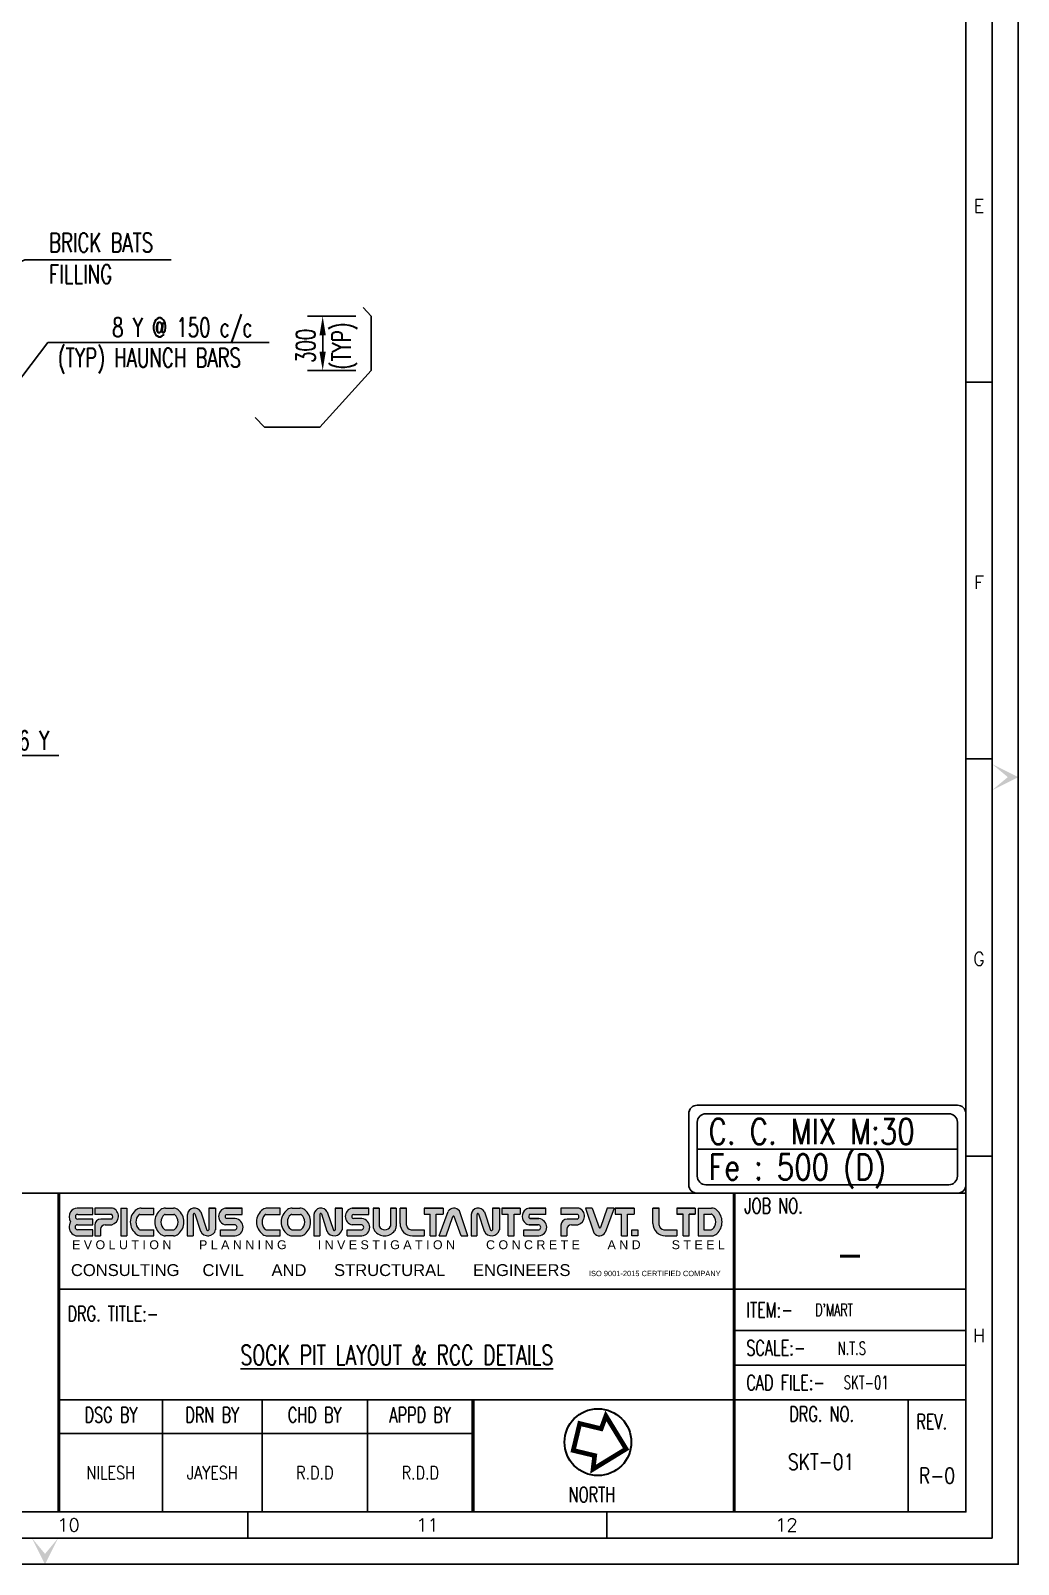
# Model space of a CAD drawing. Header units: millimetres. Extents: x 1549375 to 1746720, y -621670 to -557890.
# Drawn here: x 1594542 to 1607567, y -621528 to -601307 of the extents above; entities that cross this region are included whole.
import ezdxf
from ezdxf.enums import TextEntityAlignment as Align

# ---------------------------------------------------------------- set-up
doc = ezdxf.new("R2010")
doc.units = ezdxf.units.MM
doc.header["$MEASUREMENT"] = 0
doc.header["$PDMODE"] = 35
doc.layers.add('00 ECPL LOGO', color=250, linetype='Continuous', lineweight=20)
doc.layers.add('00 ELEV-2', color=9, linetype='Continuous', lineweight=30)
for name, color, linetype in [('PNA', 8, 'Continuous'), ('S-DIM-1', 5, 'Continuous'), ('S-REINFORCEMENT', 6, 'Continuous'), ('S-SCHEDULE LINE-1', 7, 'Continuous'), ('S-TEXT', 2, 'Continuous'), ('S-TEXT-1', 4, 'Continuous'), ('S-TITIL', 6, 'Continuous'), ('S-TITLE', 6, 'Continuous'), ('TEXT (SHEET)', 4, 'Continuous')]:
    doc.layers.add(name, color=color, linetype=linetype)
doc.styles.add('ROMANS', font='simplex.shx', dxfattribs={"width": 0.7})
doc.styles.add('SEC. TEXT', font='arial.ttf', dxfattribs={"height": 180})
doc.dimstyles.new('dim100', dxfattribs={"dimtxt": 250, "dimasz": 250, "dimexe": 200, "dimexo": 200, "dimgap": 100, "dimtad": 1, "dimdec": 0, "dimzin": 0, "dimdsep": 46, "dimtxsty": 'ROMANS', "dimcen": 0, "dimclrd": 5, "dimclre": 5, "dimclrt": 4, "dimadec": 0, "dimazin": 0, "dimtfac": 1, "dimtdec": 0, "dimtix": 1, "dimtofl": 0, "dimtmove": 2, "dimatfit": 3, "dimfxl": 0, "dimtolj": 1, "dimtzin": 0, "dimlwd": -1, "dimlwe": -1, "dimarcsym": 0})
doc.dimstyles.new('dim20', dxfattribs={"dimtxt": 250, "dimasz": 250, "dimexe": 200, "dimexo": 200, "dimgap": 100, "dimtad": 1, "dimdec": 0, "dimlfac": 0.2, "dimzin": 0, "dimdsep": 46, "dimtxsty": 'ROMANS', "dimcen": 0, "dimclrd": 170, "dimclre": 170, "dimclrt": 4, "dimadec": 0, "dimazin": 0, "dimtfac": 1, "dimtdec": 0, "dimtix": 1, "dimtofl": 0, "dimtmove": 2, "dimatfit": 3, "dimfxl": 0, "dimtolj": 1, "dimtzin": 0, "dimlwd": -1, "dimlwe": -1, "dimarcsym": 0})
doc.dimstyles.new('dim25', dxfattribs={"dimtxt": 250, "dimasz": 250, "dimexe": 200, "dimexo": 200, "dimgap": 100, "dimtad": 1, "dimdec": 0, "dimlfac": 0.25, "dimzin": 0, "dimdsep": 46, "dimtxsty": 'ROMANS', "dimcen": 0, "dimclrd": 170, "dimclre": 170, "dimclrt": 4, "dimadec": 0, "dimazin": 0, "dimtfac": 1, "dimtdec": 0, "dimtix": 1, "dimtofl": 0, "dimtmove": 2, "dimatfit": 3, "dimfxl": 0, "dimtolj": 1, "dimtzin": 0, "dimlwd": -1, "dimlwe": -1, "dimarcsym": 0})

# ---------------------------------------------------------------- blocks, each defined once
blk = doc.blocks.new('EPICONS TITLE')
at = {"layer": '00 ECPL LOGO'}
h = blk.add_hatch(color=7, dxfattribs=at)
h.dxf.hatch_style = 1
h.paths.add_polyline_path([(678, -252), (678, -146), (414, -146, 0.261636), (303, -208, 0.285841), (304, -378, 0.344902), (324, -574, 0.204992), (418, -614), (678, -614), (678, -510), (424, -510, -1), (418, -426), (678, -426), (678, -331), (424, -331, -1), (422, -252)])
h = blk.add_hatch(color=7, dxfattribs=at)
h.dxf.hatch_style = 1
h.paths.add_polyline_path([(1011, -146), (712, -146), (712, -252), (997, -252, -0.440545), (997, -331), (816, -331, 0.414214), (712, -435), (712, -614), (810, -614), (810, -504, -0.414214), (888, -426), (997, -426, 0.757811)])
h.paths.add_polyline_path([(1254, -146), (1153, -146), (1153, -614), (1254, -614)])
h.paths.add_polyline_path([(1708, -146), (1494, -146, 0.154275), (1419, -169, 0.519672), (1419, -591, 0.154275), (1494, -614), (1708, -614), (1708, -510), (1472, -510, -0.210356), (1452, -502, -0.388707), (1452, -260, -0.210356), (1472, -252), (1708, -252)])
h.paths.add_polyline_path([(2037, -146), (1904, -146, 0.159018), (1828, -171, 0.507969), (1828, -589, 0.159018), (1904, -614), (2037, -614, 0.173791), (2119, -585, 0.472311), (2119, -175, 0.173791)])
h.paths.add_polyline_path([(2046, -252, -0.185052), (2063, -258, -0.445894), (2063, -504, -0.185052), (2046, -510), (1899, -510, -0.185052), (1882, -504, -0.445894), (1882, -258, -0.185052), (1899, -252)], flags=16)
h.paths.add_polyline_path([(2501, -209, 0.723435), (2273, -252), (2273, -614), (2374, -614), (2374, -252, -0.723435), (2399, -241), (2495, -533, 0.724077), (2751, -510), (2751, -146), (2635, -146), (2635, -509, -0.755661), (2603, -519)])
h.paths.add_polyline_path([(3198, -146), (2916, -146, 0.823713), (2916, -429), (3082, -429, -0.713272), (3082, -510), (2830, -510), (2830, -614), (3082, -614, 0.900309), (3082, -324), (2936, -324, -0.746931), (2936, -252), (3198, -252)])
h = blk.add_hatch(color=7, dxfattribs=at)
h.dxf.hatch_style = 1
h.paths.add_polyline_path([(3837, -146), (3623, -146, 0.154275), (3548, -169, 0.519672), (3548, -591, 0.154275), (3623, -614), (3837, -614), (3837, -510), (3600, -510, -0.210932), (3581, -502, -0.385278), (3580, -260, -0.212895), (3599, -252), (3837, -252)])
h.paths.add_polyline_path([(4255, -175, 0.173792), (4173, -146), (4040, -146, 0.159018), (3964, -171, 0.507969), (3964, -589, 0.159018), (4040, -614), (4173, -614, 0.173792), (4255, -585, 0.472311)])
h.paths.add_polyline_path([(4182, -252, -0.185053), (4199, -258, -0.445893), (4199, -504, -0.185053), (4182, -510), (4035, -510, -0.185053), (4017, -504, -0.445893), (4017, -258, -0.185053), (4035, -252)], flags=16)
h.paths.add_polyline_path([(4406, -252), (4406, -614), (4507, -614), (4507, -252, -0.436861), (4522, -236, -0.319738), (4534, -245), (4629, -533, 0.724077), (4884, -510), (4884, -146), (4768, -146), (4768, -509, -0.755661), (4737, -519), (4635, -209, 0.723435)])
h.paths.add_polyline_path([(5335, -146), (5053, -146, 0.823713), (5053, -429), (5219, -429, -0.713272), (5219, -510), (4967, -510), (4967, -614), (5219, -614, 0.900309), (5219, -324), (5074, -324, -0.746931), (5074, -252), (5335, -252)])
h.paths.add_polyline_path([(5509, -146), (5408, -146), (5408, -452, 0.160106), (5433, -529, 0.505303), (5772, -529, 0.160106), (5797, -452), (5797, -146), (5699, -146), (5699, -451, -0.621318), (5509, -451)])
h.paths.add_polyline_path([(5969, -146), (5862, -146), (5862, -406, 0.414214), (6070, -614), (6267, -614), (6267, -510), (6047, -510, -0.414214), (5969, -432)])
h.paths.add_polyline_path([(6589, -146), (6267, -146), (6267, -249), (6372, -249), (6372, -614), (6473, -614), (6473, -249), (6589, -249)])
h.paths.add_polyline_path([(6863, -194, 0.539211), (6672, -201), (6523, -614), (6641, -614), (6752, -289, -0.708617), (6777, -289), (6894, -614), (7006, -614)])
h.paths.add_polyline_path([(7288, -209, 0.723435), (7059, -252), (7059, -614), (7160, -614), (7160, -252, -0.723435), (7186, -241), (7282, -533, 0.724077), (7538, -510), (7538, -146), (7421, -146), (7421, -509, -0.755661), (7390, -519)])
h.paths.add_polyline_path([(7886, -146), (7579, -146), (7579, -249), (7684, -249), (7684, -614), (7785, -614), (7785, -249), (7886, -249)])
h.paths.add_polyline_path([(8321, -146), (8059, -146, 0.157568), (7983, -170, 0.511532), (7983, -404, 0.157569), (8059, -429), (8206, -429, -0.713272), (8206, -510), (7953, -510), (7953, -614), (8206, -614, 0.900308), (8206, -324), (8065, -324), (8060, -324, -0.722204), (8060, -249), (8321, -249)])
h = blk.add_hatch(color=7, dxfattribs=at)
h.dxf.hatch_style = 1
h.paths.add_polyline_path([(8875, -146), (8576, -146), (8576, -252), (8849, -252, -0.270444), (8871, -265, -0.26297), (8871, -318, -0.270444), (8849, -331), (8680, -331, 0.414214), (8576, -435), (8576, -614), (8674, -614), (8674, -504, -0.414214), (8752, -426), (8861, -426, 0.757811)])
h.paths.add_polyline_path([(9103, -146), (8990, -146), (9133, -566, 0.539211), (9324, -560), (9474, -146), (9356, -146), (9244, -471, -0.708617), (9220, -471)])
h.paths.add_polyline_path([(9814, -146), (9492, -146), (9492, -249), (9597, -249), (9597, -614), (9698, -614), (9698, -249), (9814, -249)])
h.paths.add_polyline_path([(10234, -146), (10128, -146), (10128, -406, 0.414214), (10336, -614), (10533, -614), (10533, -510), (10312, -510, -0.414214), (10234, -432)])
h.paths.add_polyline_path([(9871, -510), (9775, -510), (9775, -614), (9871, -614)])
h = blk.add_hatch(color=7, dxfattribs=at)
h.dxf.hatch_style = 1
h.paths.add_polyline_path([(10533, -146), (10533, -249), (10637, -249), (10637, -614), (10739, -614), (10739, -249), (10839, -249), (10839, -146)])
h.paths.add_polyline_path([(10890, -146), (10890, -614), (11119, -614, 0.189446), (11208, -580, 0.435754), (11208, -181, 0.189446), (11119, -146)])
h.paths.add_polyline_path([(11122, -249, -0.519112), (11122, -510), (10989, -510), (10989, -249)], flags=16)
at = {"layer": '00 ECPL LOGO', "color": 7}
for p, q in [((678, -146), (414, -146)), ((424, -252), (678, -252)), ((678, -252), (678, -146)), ((1011, -146), (712, -146)), ((712, -146), (712, -252)), ((997, -252), (712, -252)), ((1153, -146), (1254, -146)), ((1153, -146), (1153, -614)), ((1254, -146), (1254, -614)), ((1472, -252), (1708, -252)), ((1494, -146), (1708, -146)), ((1708, -252), (1708, -146)), ((1899, -252), (2046, -252)), ((1904, -146), (2037, -146)), ((2273, -252), (2273, -614)), ((2374, -252), (2374, -614)), ((2399, -241), (2495, -533)), ((2501, -209), (2603, -519)), ((2635, -146), (2751, -146)), ((2751, -146), (2635, -146)), ((2635, -146), (2635, -510)), ((2751, -146), (2751, -510)), ((2751, -252), (2751, -252)), ((2916, -146), (3198, -146)), ((3198, -146), (2916, -146)), ((2936, -252), (3198, -252)), ((3198, -252), (3198, -146)), ((3599, -252), (3837, -252)), ((3837, -146), (3623, -146)), ((3837, -252), (3837, -146)), ((4035, -252), (4182, -252)), ((4040, -146), (4173, -146)), ((4406, -252), (4406, -614)), ((4507, -252), (4507, -614)), ((4534, -245), (4629, -533)), ((4635, -209), (4737, -519)), ((4768, -146), (4884, -146)), ((4768, -146), (4884, -146)), ((4884, -146), (4768, -146)), ((4768, -146), (4768, -510)), ((4884, -146), (4884, -510)), ((4884, -252), (4884, -252)), ((5053, -146), (5335, -146)), ((5053, -146), (5335, -146)), ((5335, -146), (5053, -146)), ((5074, -252), (5335, -252)), ((5335, -252), (5335, -146)), ((5408, -146), (5509, -146)), ((5509, -146), (5408, -146)), ((5408, -146), (5408, -452)), ((5509, -146), (5509, -451)), ((5699, -146), (5797, -146)), ((5797, -146), (5699, -146)), ((5699, -146), (5699, -451)), ((5797, -146), (5797, -452)), ((5862, -146), (5969, -146)), ((5969, -146), (5862, -146)), ((5862, -406), (5862, -146)), ((5969, -432), (5969, -146)), ((6267, -146), (6589, -146)), ((6589, -146), (6267, -146)), ((6267, -146), (6267, -249)), ((6267, -249), (6372, -249)), ((6372, -614), (6372, -249)), ((6473, -614), (6473, -249)), ((6473, -249), (6589, -249)), ((6523, -614), (6672, -201)), ((6589, -146), (6589, -249)), ((7006, -614), (6863, -194)), ((7059, -252), (7059, -614)), ((7160, -252), (7160, -614)), ((7186, -241), (7282, -533)), ((7288, -209), (7390, -519)), ((7421, -146), (7538, -146)), ((7421, -146), (7538, -146)), ((7538, -146), (7421, -146)), ((7421, -146), (7538, -146)), ((7421, -146), (7421, -510)), ((7538, -146), (7538, -510)), ((7538, -252), (7538, -252)), ((7579, -146), (7886, -146)), ((7886, -146), (7579, -146)), ((7579, -146), (7886, -146)), ((7579, -146), (7886, -146)), ((7886, -146), (7579, -146)), ((7579, -146), (7579, -249)), ((7579, -249), (7684, -249)), ((7579, -249), (7684, -249)), ((7684, -614), (7684, -249)), ((7785, -614), (7785, -249)), ((7785, -249), (7886, -249)), ((7785, -249), (7886, -249)), ((7886, -146), (7886, -249)), ((8040, -146), (8321, -146)), ((8040, -146), (8321, -146)), ((8321, -146), (8059, -146)), ((8060, -249), (8321, -249)), ((8321, -252), (8321, -146)), ((8875, -146), (8576, -146)), ((8576, -146), (8576, -252)), ((8849, -252), (8576, -252)), ((9103, -146), (8990, -146)), ((9103, -146), (8990, -146)), ((8990, -146), (9133, -566)), ((9103, -146), (9220, -471)), ((9356, -146), (9244, -471)), ((9474, -146), (9324, -560)), ((9474, -146), (9356, -146)), ((9408, -146), (9356, -146)), ((9474, -146), (9356, -146)), ((9492, -146), (9814, -146)), ((9814, -146), (9492, -146)), ((9492, -146), (9814, -146)), ((9492, -146), (9814, -146)), ((9492, -146), (9814, -146)), ((9492, -146), (9492, -249)), ((9492, -249), (9597, -249)), ((9492, -249), (9597, -249)), ((9597, -614), (9597, -249)), ((9698, -614), (9698, -249)), ((9698, -249), (9814, -249)), ((9698, -249), (9814, -249)), ((9814, -146), (9814, -249)), ((10128, -146), (10234, -146)), ((10234, -146), (10128, -146)), ((10128, -406), (10128, -146)), ((10234, -432), (10234, -146)), ((10533, -146), (10839, -146)), ((10839, -146), (10533, -146)), ((10533, -146), (10533, -249)), ((10533, -249), (10637, -249)), ((10637, -249), (10533, -249)), ((10637, -614), (10637, -249)), ((10739, -614), (10739, -249)), ((10739, -249), (10839, -249)), ((10739, -249), (10839, -249)), ((10839, -249), (10739, -249)), ((10839, -146), (10839, -249)), ((10890, -146), (11119, -146)), ((10890, -146), (10890, -614)), ((10989, -249), (10989, -510)), ((10989, -249), (11113, -249)), ((418, -426), (678, -426)), ((678, -510), (418, -510)), ((678, -331), (424, -331)), ((678, -426), (678, -331)), ((678, -614), (678, -510)), ((712, -435), (712, -614)), ((810, -504), (810, -614)), ((997, -331), (816, -331)), ((888, -426), (997, -426)), ((1472, -510), (1708, -510)), ((1708, -614), (1708, -510)), ((1899, -510), (2046, -510)), ((2751, -510), (2751, -510)), ((2830, -614), (2830, -510)), ((2830, -510), (3082, -510)), ((3082, -429), (2916, -429)), ((3082, -324), (2936, -324)), ((3600, -510), (3837, -510)), ((3837, -614), (3837, -510)), ((4035, -510), (4182, -510)), ((4967, -614), (4967, -510)), ((4967, -510), (5219, -510)), ((4967, -510), (5219, -510)), ((5219, -429), (5053, -429)), ((5219, -324), (5074, -324)), ((6047, -510), (6267, -510)), ((6267, -510), (6267, -614)), ((6641, -614), (6752, -289)), ((6894, -614), (6777, -289)), ((7538, -510), (7538, -510)), ((7953, -614), (7953, -510)), ((7953, -510), (8206, -510)), ((7953, -510), (8206, -510)), ((7953, -510), (8206, -510)), ((8206, -429), (8040, -429)), ((8059, -429), (8194, -429)), ((8206, -324), (8060, -324)), ((8065, -324), (8206, -324)), ((8576, -435), (8576, -614)), ((8674, -504), (8674, -614)), ((8849, -331), (8680, -331)), ((8752, -426), (8861, -426)), ((10312, -510), (10533, -510)), ((10533, -510), (10533, -614)), ((10989, -510), (11113, -510)), ((418, -614), (678, -614)), ((712, -614), (810, -614)), ((1153, -614), (1254, -614)), ((1494, -614), (1708, -614)), ((2037, -614), (1904, -614)), ((2273, -614), (2374, -614)), ((2614, -614), (2635, -614)), ((2635, -614), (2635, -614)), ((2830, -614), (3082, -614)), ((2830, -614), (3082, -614)), ((3623, -614), (3837, -614)), ((4040, -614), (4173, -614)), ((4406, -614), (4507, -614)), ((4406, -614), (4507, -614)), ((4406, -614), (4507, -614)), ((4967, -614), (5219, -614)), ((4967, -614), (5219, -614)), ((4967, -614), (5219, -614)), ((6070, -614), (6267, -614)), ((6070, -614), (6267, -614)), ((6372, -614), (6473, -614)), ((6372, -614), (6473, -614)), ((6523, -614), (6641, -614)), ((6589, -614), (6641, -614)), ((6894, -614), (7006, -614)), ((6894, -614), (7006, -614)), ((7059, -614), (7160, -614)), ((7059, -614), (7160, -614)), ((7059, -614), (7160, -614)), ((7684, -614), (7785, -614)), ((7684, -614), (7785, -614)), ((7684, -614), (7785, -614)), ((7684, -614), (7785, -614)), ((7953, -614), (8206, -614)), ((7953, -614), (8206, -614)), ((7953, -614), (8206, -614)), ((7953, -614), (8206, -614)), ((7953, -614), (8206, -614)), ((8576, -614), (8674, -614)), ((9597, -614), (9698, -614)), ((9597, -614), (9698, -614)), ((9597, -614), (9698, -614)), ((10336, -614), (10533, -614)), ((10336, -614), (10533, -614)), ((10637, -614), (10739, -614)), ((10637, -614), (10739, -614)), ((10637, -614), (10739, -614)), ((10637, -614), (10739, -614)), ((10653, -614), (10739, -614)), ((10653, -614), (10739, -614)), ((10653, -614), (10739, -614)), ((10653, -614), (10739, -614)), ((10890, -614), (11119, -614))]:
    blk.add_line(p, q, dxfattribs=at)
blk.add_lwpolyline([(9775, -510), (9871, -510), (9871, -614), (9775, -614)], close=True, dxfattribs=at)
for centre, radius, start, end in [((439, -292), 160, 148.648, 212.4563), ((414, -276), 130, 90, 148.648), ((423, -291), 39.6, 88.7637, 271.2363), ((965, -284), 146, 282.7188, 71.3398), ((961, -291), 53.7, 312.4487, 47.5513), ((1567, -380), 257, 125.0807, 234.9193), ((1494, -276), 130, 90, 125.0807), ((1472, -278), 26, 90, 137.5171), ((1981, -380), 259, 126.1417, 233.8583), ((1992, -381), 165, 131.9364, 228.0636), ((1904, -276), 130, 90, 126.1417), ((1899, -278), 26, 90, 131.9364), ((2037, -276), 130, 50.5638, 90), ((2046, -278), 26, 48.0636, 90), ((1953, -381), 165, 311.9364, 48.0636), ((1951, -380), 265, 309.4362, 50.5638), ((2394, -268), 122, 28.75, 172.2831), ((2388, -251), 14.5, 40.0191, 183.5523), ((2944, -287), 144, 101.0425, 258.9575), ((2947, -288), 37.6, 106.4856, 253.5144), ((3696, -380), 257, 125.0807, 234.9193), ((3623, -276), 130, 90, 125.0807), ((3599, -278), 26, 90, 138.0741), ((4116, -380), 259, 126.1417, 233.8583), ((4127, -381), 165, 131.9364, 228.0636), ((4040, -276), 130, 90, 126.1417), ((4035, -278), 26, 90, 131.9364), ((4173, -276), 130, 50.5638, 90), ((4182, -278), 26, 48.0636, 90), ((4089, -381), 165, 311.9364, 48.0636), ((4087, -380), 265, 309.4362, 50.5638), ((4527, -268), 122, 28.75, 172.2831), ((4522, -251), 14.5, 89.1577, 183.5523), ((4522, -249), 13, 18.2334, 89.1577), ((5081, -287), 144, 101.0425, 258.9575), ((5084, -288), 37.6, 106.4856, 253.5144), ((6770, -260), 114, 35.166, 148.5022), ((7181, -268), 122, 28.75, 172.2831), ((7175, -251), 14.5, 40.0191, 183.5523), ((8067, -287), 144, 125.818, 234.182), ((8059, -276), 130, 90, 125.818), ((8072, -286), 39.3, 108.3261, 238.1957), ((8849, -278), 26, 29.4672, 90), ((8829, -284), 146, 282.7188, 71.3398), ((11113, -275), 26, 51.4816, 90), ((11119, -276), 130, 47.0907, 90), ((11030, -380), 160, 308.5184, 51.4816), ((11023, -380), 272, 312.9093, 47.0907), ((439, -464), 160, 147.5437, 223.6612), ((421, -468), 42.1, 94.0242, 265.9758), ((816, -435), 104, 90, 180), ((888, -504), 78, 90, 180), ((1584, -381), 179, 137.5171, 222.4829), ((1472, -484), 26, 222.4829, 270), ((1899, -484), 26, 228.0636, 270), ((2046, -484), 26, 270, 311.9364), ((2619, -479), 135, 203.2219, 346.755), ((2618, -510), 17.1, 214.0796, 357.6127), ((3067, -469), 146, 276.006, 83.994), ((3068, -470), 43.1, 289.0016, 70.9984), ((3714, -381), 180, 138.0741, 222.3563), ((3600, -484), 26, 222.3563, 270), ((4035, -484), 26, 228.0636, 270), ((4182, -484), 26, 270, 311.9364), ((4753, -479), 135, 203.2219, 346.8516), ((4751, -510), 17.1, 214.0796, 357.6127), ((5204, -469), 146, 276.006, 83.994), ((5205, -470), 43.1, 289.0016, 70.9984), ((5538, -452), 130, 180, 216.3848), ((5604, -405), 106, 206.2931, 333.7069), ((5667, -452), 130, 323.6152, 0), ((6070, -406), 208, 180, 270), ((6047, -432), 78, 180, 270), ((6764, -294), 13, 19.7665, 161.0546), ((7406, -479), 135, 203.2219, 346.755), ((7404, -510), 17.1, 214.0796, 357.6127), ((8059, -299), 130, 234.182, 270), ((8065, -298), 26, 238.1957, 270), ((8190, -469), 146, 276.006, 83.994), ((8192, -470), 43.1, 289.0016, 70.9984), ((8680, -435), 104, 90, 180), ((8752, -504), 78, 90, 180), ((8849, -305), 26, 270, 330.5328), ((8824, -291), 53.7, 330.5328, 29.4672), ((9232, -467), 13, 199.7665, 341.0546), ((10336, -406), 208, 180, 270), ((10312, -432), 78, 180, 270), ((11113, -484), 26, 270, 308.5184), ((418, -484), 130, 223.6612, 270), ((1494, -484), 130, 234.9193, 270), ((1904, -484), 130, 233.8583, 270), ((2037, -484), 130, 270, 309.4362), ((3623, -484), 130, 234.9193, 270), ((4040, -484), 130, 233.8583, 270), ((4173, -484), 130, 270, 309.4362), ((5602, -404), 210, 216.3848, 323.6152), ((9227, -500), 114, 215.166, 328.5022), ((11119, -484), 130, 270, 312.9093)]:
    blk.add_arc(centre, radius, start, end, dxfattribs=at)
at = {"layer": '00 ECPL LOGO', "color": 7, "attachment_point": 1, "style": 'SEC. TEXT'}
for s, insert, char_height, width in [('\\pt22;E V O L U T I O N        P L A N N I N G         I N V E S T I G A T I O N         C O N C R E T E        A N D         S T E E L', (328, -689), 150, 445502.26), ('\\pt22;CONSULTING     CIVIL      AND      STRUCTURAL      ENGINEERS', (309, -1092), 200, 495763.22), ('\\pt22;ISO 9001-2015 CERTIFIED COMPANY', (9049, -1204), 90, 434288.5)]:
    blk.add_mtext(s, dxfattribs=dict(at, insert=insert, char_height=char_height, width=width))
blk = doc.blocks.new('FOLDER')
at = {"layer": 'PNA'}
for points in [[(-1250, 2500), (0, 0), (0, 1000)], [(1250, 2500), (0, 0), (0, 1000)]]:
    blk.add_solid(points, dxfattribs=at)
blk = doc.blocks.new('SHEET1')
at = {"color": 1}
for p, q in [((762042, -118391), (676135, -118391)), ((743744, -120329), (762042, -120329)), ((743744, -122562), (762042, -122562)), ((743744, -123243), (752092, -123243))]:
    blk.add_line(p, q, dxfattribs=at)
at = {"color": 5, "linetype": 'ByBlock', "lineweight": -2}
for p, q in [((757383, -121163), (762042, -121163)), ((757383, -121862), (762042, -121862)), ((745825, -124822), (745825, -122562)), ((747834, -124822), (747834, -122562)), ((749963, -124822), (749963, -122562)), ((760876, -122562), (760876, -124822))]:
    blk.add_line(p, q, dxfattribs=at)
blk.add_line((752092, -124822), (752092, -122562))
at = {"flags": 128}
blk.add_lwpolyline([(674017, -125881), (763101, -125881), (763101, -63214), (674017, -63214)], close=True, dxfattribs=at)
at = {"color": 1, "const_width": 60.9}
for points in [[(743729, -124822), (743729, -118391)], [(757364, -124822), (757364, -118391)], [(752092, -124822), (752092, -122562)]]:
    blk.add_lwpolyline(points, dxfattribs=at)
at = {"layer": 'PNA'}
for p, q in [((762042, -102021), (762572, -102021)), ((762042, -109621), (762572, -109621)), ((762042, -117645), (762572, -117645)), ((747548, -124822), (747548, -125351)), ((754795, -124822), (754795, -125351))]:
    blk.add_line(p, q, dxfattribs=at)
at = {"layer": 'PNA', "color": 1}
for points in [[(675076, -125351), (762572, -125351), (762572, -63743), (675076, -63743)], [(676135, -124822), (762042, -124822), (762042, -64273), (676135, -64273)]]:
    blk.add_lwpolyline(points, close=True, dxfattribs=at)
at = {"layer": 'S-TITIL', "color": 7, "lineweight": 35}
blk.add_circle((754614, -123415), 674, dxfattribs=at)
at = {"layer": 'S-TITLE', "color": 1, "const_width": 94.3}
blk.add_lwpolyline([(755183, -123552), (754775, -122885), (754680, -123144), (754247, -123039), (754116, -123582), (754549, -123686), (754516, -123960)], close=True, dxfattribs=at)
at = {"layer": '00 ELEV-2', "xscale": 1.196575288621396, "yscale": 1.196575288621396, "zscale": 1.196575288621396}
blk.add_blockref('EPICONS TITLE', (743605, -118516), dxfattribs=at)
at = {"layer": 'PNA', "xscale": 0.2118545526379952, "yscale": 0.2118545526379952, "zscale": 0.2118545526379952, "rotation": 90}
blk.add_blockref('FOLDER', (763101, -109992), dxfattribs=at)
at = {"layer": 'PNA', "xscale": 0.2118545530764889, "yscale": 0.2118545530764889, "zscale": 0.2118545530764889}
blk.add_blockref('FOLDER', (743452, -125881), dxfattribs=at)
at = {"layer": 'PNA', "style": 'ROMANS'}
for s, height, p in [('E', 265, (762307, -98461)), ('F', 265, (762307, -106061)), ('G', 265, (762307, -113661)), ('H', 265, (762307, -121262)), ('10', 264.8, (743925, -125086)), ('11', 264.8, (751172, -125086)), ('12', 264.8, (758419, -125086))]:
    blk.add_text(s, height=height, dxfattribs=at).set_placement(p, align=Align.MIDDLE)
at = {"layer": 'TEXT (SHEET)', "color": 4, "style": 'ROMANS', "width": 0.7}
for s, p in [('JOB NO.', (757570, -118798, -8)), ('NORTH', (754025, -124626, -8))]:
    blk.add_text(s, height=304.7, dxfattribs=at).set_placement(p)
for s, height, p in [('DRG. TITLE:-', 304.74, (743907, -120822)), ('ITEM:-', 304.7, (757610, -120746)), ('SCALE:-', 304.7, (757610, -121512)), ('CAD FILE:-', 304.7, (757610, -122212)), ('DRG. NO. ', 304.7, (758478, -122846)), ('REV.', 304.7, (761044, -123001))]:
    blk.add_text(s, height=height, dxfattribs=at).set_placement(p, align=Align.MIDDLE_LEFT)
for s, p in [('DSG BY', (744785, -122864)), ('DRN BY', (746829, -122864)), ('CHD BY', (748898, -122864)), ('APPD BY', (751027, -122864))]:
    blk.add_text(s, height=304.7, dxfattribs=at).set_placement(p, align=Align.MIDDLE_CENTER)
blk = doc.blocks.new('*D70')
at = {"layer": 'Defpoints', "color": 0, "lineweight": 18, "transparency": 16777216}
for p in [(1599031, -605072), (1598393, -605788), (1599031, -605788)]:
    blk.add_point(p, dxfattribs=at)
at = {"layer": 'S-DIM-1', "color": 170, "transparency": 16777216}
for p, q in [((1598831, -605072), (1598193, -605072)), ((1598393, -605322), (1598393, -605538)), ((1598831, -605788), (1598193, -605788))]:
    blk.add_line(p, q, dxfattribs=at)
at = {"layer": 'S-DIM-1', "color": 170, "lineweight": 18, "transparency": 16777216}
for points in [[(1598351, -605322), (1598434, -605322), (1598393, -605072)], [(1598351, -605538), (1598434, -605538), (1598393, -605788)]]:
    blk.add_solid(points, dxfattribs=at)
at = {"layer": 'S-DIM-1', "color": 4, "transparency": 16777216, "char_height": 250, "attachment_point": 5, "rotation": 90, "style": 'ROMANS'}
for s, insert in [('\\A1;(TYP)', (1598683, -605463)), ('\\A1;300', (1598168, -605463))]:
    blk.add_mtext(s, dxfattribs=dict(at, insert=insert))

msp = doc.modelspace()

# ---------------------------------------------------------------- linework, layer by layer
at = {"layer": 'S-REINFORCEMENT', "color": 5}
msp.add_lwpolyline([(1597501.6, -606409.2), (1597627.3, -606536.6), (1598356.5, -606536.6), (1599031.5, -605788.4), (1599031.5, -605072.4), (1598925.1, -604957)], dxfattribs=at)
at = {"layer": 'S-SCHEDULE LINE-1', "color": 2}
msp.add_line((1603333, -616054.8), (1606763, -616054.8), dxfattribs=at)
for points in [[(1603333, -615474.4), (1606763, -615474.4, -0.4142136), (1606875, -615586.4), (1606875, -616523.3, -0.4142136), (1606763, -616635.3), (1603333, -616635.3, -0.4142136), (1603221, -616523.3), (1603221, -615586.4, -0.4142136)], [(1603445, -615586.4), (1606651, -615586.4, -0.4142136), (1606763, -615698.4), (1606763, -616411.3, -0.4142136), (1606651, -616523.3), (1603445, -616523.3, -0.4142136), (1603333, -616411.3), (1603333, -615698.4, -0.4142136)]]:
    msp.add_lwpolyline(points, format="xyb", close=True, dxfattribs=at)

# ---------------------------------------------------------------- block references
at = {"xscale": 0.6532188394183241, "yscale": 0.6532188394183241, "zscale": 0.6532188394183241}
msp.add_blockref('SHEET1', (1109094.7, -539299.7), dxfattribs=at)

# ---------------------------------------------------------------- texts
at = {"layer": 'S-TEXT', "style": 'ROMANS', "width": 0.65}
for s, height, p in [(" D'MART", 162.19, (1604816.7, -618173)), ('N.T.S', 172.94, (1605183.1, -618678.9)), ('SKT-01', 172.94, (1605264.8, -619130.8))]:
    msp.add_text(s, height=height, dxfattribs=at).set_placement(p, align=Align.MIDDLE_LEFT)
at = {"layer": 'S-TEXT', "style": 'ROMANS', "width": 0.8}
for s, height, p in [('SKT-01', 207.53, (1604966.2, -620176.2)), ('NILESH', 172.94, (1595597.1, -620319.9)), ('JAYESH', 172.94, (1596937.8, -620319.9)), ('R.D.D', 172.94, (1598289.2, -620319.9)), ('R.D.D', 172.94, (1599679.8, -620319.9)), ('R-0', 207.53, (1606494.2, -620358.7))]:
    msp.add_text(s, height=height, dxfattribs=at).set_placement(p, align=Align.MIDDLE_CENTER)
at = {"layer": 'S-TEXT-1', "style": 'ROMANS', "width": 0.7}
for s, p in [('BRICK BATS ', (1594783.8, -604225.5)), ('FILLING', (1594783.8, -604642.2))]:
    msp.add_text(s, height=250, dxfattribs=at).set_placement(p)
for s, p in [('8 Y @ 150 c/c', (1595616.5, -605218.9)), ('(TYP) HAUNCH BARS', (1594899.8, -605618.9)), ('4 - 16 Y', (1593646.2, -610664.8, 560630.4))]:
    msp.add_text(s, height=250, dxfattribs=at).set_placement(p, align=Align.MIDDLE_LEFT)
at = {"layer": 'S-TITIL', "style": 'ROMANS', "width": 0.8}
for s, p in [('C. C. MIX M:30', (1603482.3, -615820.6)), ('Fe : 500 (D)', (1603482.3, -616289))]:
    msp.add_text(s, height=335.993, dxfattribs=at).set_placement(p, align=Align.MIDDLE_LEFT)
at = {"layer": 'S-TITIL', "color": 1, "style": 'ROMANS'}
for s, height, width, p in [('-', 415.1, 0.8, (1605347, -617435.4)), ('%%USOCK PIT LAYOUT & RCC DETAILS', 259.41, 0.7, (1599370.7, -618769.3))]:
    msp.add_text(s, height=height, dxfattribs=dict(at, width=width)).set_placement(p, align=Align.MIDDLE_CENTER)

# ---------------------------------------------------------------- dimensions: what is measured, and where the dimension line sits
at = {"layer": 'S-DIM-1'}
dim = msp.add_linear_dim(base=(1598392.8, -605788.4, 618990), p1=(1599031.5, -605072.4, 618990), p2=(1599031.5, -605788.4, 618990), angle=90, text='300\\X(TYP)', dimstyle='dim25', dxfattribs=at)
dim.commit()
dim.dimension.update_dxf_attribs({"geometry": '*D70', "text_midpoint": (1598392.8, -605462.6, 618990), "dimtype": 160})

# ---------------------------------------------------------------- leaders
at = {"layer": 'S-DIM-1', "linetype": 'ByBlock', "lineweight": -2, "ltscale": 20}
msp.add_leader([(1592304, -605309.6, -83.9), (1594466.3, -604326.9, -83.9), (1596395, -604326.9, -83.9)], dimstyle='dim20', dxfattribs=at)
msp.add_leader([(1592690.1, -608149.9, -559680.9), (1594767.9, -605418.9, -559680.9), (1597689.4, -605418.9, -559680.9)], dimstyle='dim20', override={"dimasz": 250}, dxfattribs=at)
at = {"layer": 'S-DIM-1'}
msp.add_leader([(1593475.7, -608823.7, -83.9), (1593475.7, -610862.8, -83.9), (1594914.7, -610862.8, -83.9)], dimstyle='dim100', override={"dimasz": 250}, dxfattribs=at)

doc.saveas('drawing.dxf')
